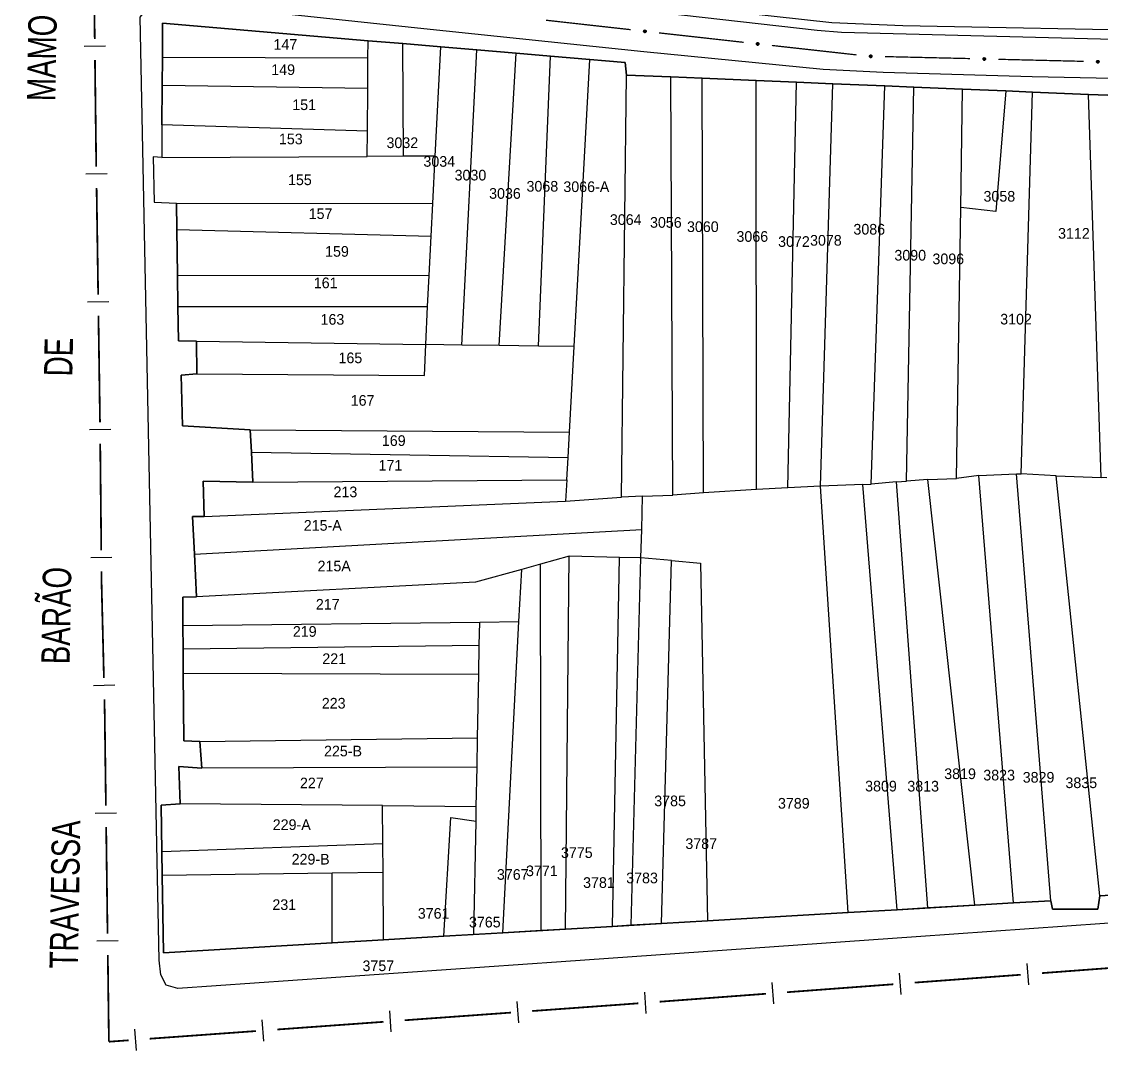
# Model space of a CAD drawing. Extents: x 203851 to 204958, y 4839055 to 4839989.
# Drawn here: x 203850.6 to 204002.7, y 4839055.1 to 4839200 of the extents above; entities that cross this region are included whole.
import ezdxf
from ezdxf.enums import TextEntityAlignment as Align

# ---------------------------------------------------------------- set-up
doc = ezdxf.new("R2010")
doc.units = 0
doc.header["$LTSCALE"] = 1.5
doc.header["$MEASUREMENT"] = 0
for name, color, linetype in [('CD_MALHA_LOTES', 7, 'CONTINUOUS'), ('HD-CANAIS', 7, 'CONTINUOUS'), ('LM-LIM-SETORES-BAIRROS', 250, 'CONTINUOUS'), ('RU-QUADRA', 210, 'CONTINUOUS'), ('SV-EIXO-RUA-PAV', 20, 'CONTINUOUS'), ('SV-RUA-PAVIM', 7, 'CONTINUOUS'), ('SV-TXT-RUA-PAV', 7, 'CONTINUOUS'), ('Th_NmrPort', 1, 'CONTINUOUS')]:
    doc.layers.add(name, color=color, linetype=linetype)
doc.styles.add('ARIAL', font='ARIAL.SHX')

msp = doc.modelspace()

# ---------------------------------------------------------------- linework, layer by layer
at = {"layer": 'CD_MALHA_LOTES', "linetype": 'Continuous', "flags": 128}
for points in [[(203870.43, 4839194.94), (203870.46, 4839199.74)], [(203870.46, 4839199.74), (203899.4, 4839197.29)], [(203899.39, 4839194.84), (203899.4, 4839197.29)], [(203899.4, 4839197.29), (203904.29, 4839196.88)], [(203904.29, 4839196.88), (203909.63, 4839196.43)], [(203904.39, 4839181.02), (203904.29, 4839196.88)], [(203908.86, 4839181.04), (203909.63, 4839196.43)], [(203909.63, 4839196.43), (203914.73, 4839196)], [(203912.61, 4839154.44), (203914.73, 4839196)], [(203914.73, 4839196), (203920.27, 4839195.53)], [(203870.41, 4839190.98), (203870.43, 4839194.94)], [(203899.39, 4839194.84), (203870.43, 4839194.94)], [(203899.36, 4839190.57), (203899.39, 4839194.84)], [(203917.86, 4839154.37), (203920.27, 4839195.53)], [(203920.27, 4839195.53), (203925.11, 4839195.12)], [(203923.4, 4839154.29), (203925.11, 4839195.12)], [(203925.11, 4839195.12), (203930.62, 4839194.65)], [(203928.42, 4839154.21), (203930.62, 4839194.65)], [(203930.62, 4839194.65), (203935.59, 4839194.23), (203935.78, 4839192.44)], [(203935.08, 4839133.01), (203935.78, 4839192.44)], [(203935.78, 4839192.44), (203942.05, 4839192.18)], [(203942.05, 4839192.18), (203946.45, 4839191.99)], [(203942.32, 4839133.31), (203942.05, 4839192.18)], [(203946.45, 4839191.99), (203954.06, 4839191.68)], [(203946.65, 4839133.63), (203946.45, 4839191.99)], [(203954.06, 4839191.68), (203959.73, 4839191.44)], [(203954.12, 4839134.1), (203954.06, 4839191.68)], [(203958.54, 4839134.35), (203959.73, 4839191.44)], [(203959.73, 4839191.44), (203964.87, 4839191.23)], [(203870.37, 4839185.43), (203870.41, 4839190.98)], [(203899.36, 4839190.57), (203870.41, 4839190.98)], [(203899.32, 4839184.56), (203899.36, 4839190.57)], [(203963.14, 4839134.57), (203964.87, 4839191.23)], [(203964.87, 4839191.23), (203972.17, 4839190.92)], [(203970.25, 4839134.86), (203972.17, 4839190.92)], [(203972.17, 4839190.92), (203976.25, 4839190.75)], [(203975.22, 4839135.29), (203976.25, 4839190.75)], [(203976.25, 4839190.75), (203983.12, 4839190.47)], [(203982.87, 4839173.81), (203983.12, 4839190.47)], [(203983.12, 4839190.47), (203989.21, 4839190.21)], [(203989.21, 4839190.21), (203987.82, 4839173.22)], [(203989.21, 4839190.21), (203992.97, 4839190.06)], [(203991.37, 4839136.3), (203992.97, 4839190.06)], [(203992.97, 4839190.06), (204000.85, 4839189.73)], [(204000.85, 4839189.73), (204004.96, 4839189.56)], [(204002.65, 4839135.77), (204000.85, 4839189.73)], [(203870.37, 4839185.43), (203870.34, 4839180.86)], [(203899.32, 4839184.56), (203870.37, 4839185.43)], [(203899.3, 4839181), (203899.32, 4839184.56)], [(203870.34, 4839180.86), (203869.14, 4839180.93), (203869.29, 4839174.53), (203872.44, 4839174.4)], [(203870.34, 4839180.86), (203899.3, 4839181)], [(203904.39, 4839181.02), (203899.3, 4839181)], [(203908.86, 4839181.04), (203904.39, 4839181.02)], [(203908.52, 4839174.38), (203908.86, 4839181.04)], [(203872.49, 4839170.7), (203872.44, 4839174.4)], [(203872.44, 4839174.4), (203908.52, 4839174.38)], [(203908.29, 4839169.78), (203908.52, 4839174.38)], [(203982.29, 4839135.64), (203982.87, 4839173.81)], [(203987.82, 4839173.22), (203982.87, 4839173.81)], [(203872.57, 4839164.29), (203872.49, 4839170.7)], [(203872.49, 4839170.7), (203908.29, 4839169.78)], [(203908.01, 4839164.21), (203908.29, 4839169.78)], [(203872.63, 4839159.84), (203872.57, 4839164.29)], [(203872.57, 4839164.29), (203908.01, 4839164.21)], [(203907.79, 4839159.87), (203908.01, 4839164.21)], [(203872.63, 4839159.84), (203907.79, 4839159.87)], [(203872.69, 4839155.03), (203872.63, 4839159.84)], [(203907.52, 4839154.52), (203907.79, 4839159.87)], [(203875.22, 4839154.99), (203872.69, 4839155.03)], [(203875.28, 4839150.38), (203875.22, 4839154.99)], [(203875.22, 4839154.99), (203907.52, 4839154.52)], [(203907.34, 4839150.14), (203907.52, 4839154.52)], [(203912.61, 4839154.44), (203907.52, 4839154.52)], [(203917.86, 4839154.37), (203912.61, 4839154.44)], [(203923.4, 4839154.29), (203917.86, 4839154.37)], [(203928.42, 4839154.21), (203923.4, 4839154.29)], [(203927.76, 4839142.18), (203928.42, 4839154.21)], [(203882.81, 4839142.49), (203873.25, 4839143.07), (203873.09, 4839150.18), (203875.28, 4839150.38)], [(203875.28, 4839150.38), (203907.34, 4839150.14)], [(203882.97, 4839139.37), (203882.81, 4839142.49)], [(203882.81, 4839142.49), (203927.76, 4839142.18)], [(203927.57, 4839138.59), (203927.76, 4839142.18)], [(203883.18, 4839135.13), (203882.97, 4839139.37)], [(203882.97, 4839139.37), (203927.57, 4839138.59)], [(203927.4, 4839135.45), (203927.57, 4839138.59)], [(203876.32, 4839130.27), (203876.18, 4839135.28), (203883.18, 4839135.13)], [(203883.18, 4839135.13), (203927.4, 4839135.45)], [(203927.4, 4839135.45), (203927.23, 4839132.43)], [(203973.84, 4839135.16), (203970.25, 4839134.86)], [(203973.84, 4839135.16), (203975.22, 4839135.29)], [(203978.24, 4839075.19), (203973.84, 4839135.16)], [(203978.24, 4839135.48), (203975.22, 4839135.29)], [(203978.24, 4839135.48), (203982.29, 4839135.64)], [(203984.87, 4839075.57), (203978.24, 4839135.48)], [(203985.44, 4839136.06), (203982.29, 4839135.64)], [(203985.44, 4839136.06), (203990.73, 4839136.31)], [(203990.32, 4839075.89), (203985.44, 4839136.06)], [(203995.57, 4839076.2), (203990.73, 4839136.31)], [(203990.73, 4839136.31), (203991.37, 4839136.3)], [(203996.32, 4839136.02), (203991.37, 4839136.3)], [(204002.46, 4839076.86), (203996.32, 4839136.02)], [(203996.32, 4839136.02), (204002.65, 4839135.77)], [(204003.47, 4839135.76), (204002.65, 4839135.77)], [(203946.65, 4839133.63), (203942.32, 4839133.31)], [(203954.12, 4839134.1), (203946.65, 4839133.63)], [(203958.54, 4839134.35), (203954.12, 4839134.1)], [(203963.14, 4839134.57), (203958.54, 4839134.35)], [(203969.1, 4839134.81), (203963.14, 4839134.57)], [(203967.04, 4839074.53), (203963.14, 4839134.57)], [(203969.1, 4839134.81), (203970.25, 4839134.86)], [(203973.94, 4839074.93), (203969.1, 4839134.81)], [(203876.32, 4839130.27), (203927.23, 4839132.43)], [(203927.23, 4839132.43), (203935.08, 4839133.01)], [(203938.06, 4839133.14), (203935.08, 4839133.01)], [(203937.94, 4839128.46), (203938.06, 4839133.14)], [(203938.06, 4839133.14), (203942.32, 4839133.31)], [(203874.95, 4839124.97), (203874.69, 4839130.29), (203876.32, 4839130.27)], [(203874.95, 4839124.97), (203937.94, 4839128.46)], [(203937.83, 4839124.47), (203937.94, 4839128.46)], [(203875.25, 4839118.98), (203874.95, 4839124.97)], [(203927.73, 4839124.7), (203923.7, 4839123.59)], [(203927.22, 4839072.19), (203927.73, 4839124.7)], [(203934.81, 4839124.54), (203927.73, 4839124.7)], [(203933.82, 4839072.57), (203934.81, 4839124.54)], [(203937.83, 4839124.47), (203937.67, 4839124.48), (203934.81, 4839124.54)], [(203936.44, 4839072.73), (203937.83, 4839124.47)], [(203942.15, 4839124.09), (203937.83, 4839124.47)], [(203923.7, 4839123.59), (203921.04, 4839122.85)], [(203923.79, 4839071.99), (203923.7, 4839123.59)], [(203940.71, 4839072.98), (203942.15, 4839124.09)], [(203942.15, 4839124.09), (203946.24, 4839123.72)], [(203946.24, 4839123.72), (203947.23, 4839073.36)], [(203921.04, 4839122.85), (203914.55, 4839121.06), (203875.25, 4839118.98)], [(203920.65, 4839115.5), (203921.04, 4839122.85)], [(203873.33, 4839114.94), (203873.3, 4839118.94), (203875.25, 4839118.98)], [(203873.33, 4839114.94), (203915.13, 4839115.43)], [(203915.07, 4839112.16), (203915.13, 4839115.43)], [(203915.13, 4839115.43), (203920.65, 4839115.5)], [(203918.37, 4839071.67), (203920.65, 4839115.5)], [(203873.35, 4839111.68), (203873.33, 4839114.94)], [(203873.35, 4839111.68), (203915.07, 4839112.16)], [(203873.38, 4839108.23), (203873.35, 4839111.68)], [(203914.99, 4839108.09), (203915.07, 4839112.16)], [(203875.71, 4839098.61), (203873.46, 4839098.71), (203873.38, 4839108.23)], [(203873.38, 4839108.23), (203914.99, 4839108.09)], [(203914.83, 4839099.14), (203914.99, 4839108.09)], [(203875.71, 4839098.61), (203914.83, 4839099.14)], [(203875.99, 4839094.87), (203875.71, 4839098.61)], [(203914.75, 4839094.98), (203914.83, 4839099.14)], [(203872.96, 4839089.84), (203872.74, 4839095.09), (203875.99, 4839094.87)], [(203914.75, 4839094.98), (203875.99, 4839094.87)], [(203914.65, 4839089.48), (203914.75, 4839094.98)], [(203870.36, 4839083.14), (203870.26, 4839089.63), (203872.96, 4839089.84)], [(203901.43, 4839089.6), (203872.96, 4839089.84)], [(203901.43, 4839089.6), (203914.65, 4839089.48)], [(203901.47, 4839084.23), (203901.43, 4839089.6)], [(203914.61, 4839087.41), (203914.65, 4839089.48)], [(203910.08, 4839071.18), (203911.05, 4839087.89)], [(203911.05, 4839087.89), (203914.61, 4839087.41)], [(203914.32, 4839071.43), (203914.61, 4839087.41)], [(203870.36, 4839083.14), (203901.47, 4839084.23)], [(203901.51, 4839080.21), (203901.47, 4839084.23)], [(203870.42, 4839079.78), (203870.36, 4839083.14)], [(203870.42, 4839079.78), (203894.33, 4839080.11)], [(203894.35, 4839070.26), (203870.58, 4839068.86), (203870.42, 4839079.78)], [(203894.33, 4839080.11), (203901.51, 4839080.21)], [(203894.35, 4839070.26), (203894.33, 4839080.11)], [(203901.59, 4839070.68), (203901.51, 4839080.21)], [(204009.31, 4839077.3), (204002.46, 4839076.86)], [(203990.32, 4839075.89), (203984.87, 4839075.57)], [(203995.57, 4839076.2), (203990.32, 4839075.89)], [(204002.46, 4839076.86), (204002.2, 4839075), (203995.8, 4839075.01), (203995.57, 4839076.2)], [(203967.04, 4839074.53), (203947.23, 4839073.36)], [(203973.94, 4839074.93), (203967.04, 4839074.53)], [(203978.24, 4839075.19), (203973.94, 4839074.93)], [(203984.87, 4839075.57), (203978.24, 4839075.19)], [(203940.71, 4839072.98), (203936.44, 4839072.73)], [(203947.23, 4839073.36), (203940.71, 4839072.98)], [(203914.32, 4839071.43), (203910.08, 4839071.18)], [(203918.37, 4839071.67), (203914.32, 4839071.43)], [(203923.79, 4839071.99), (203918.37, 4839071.67)], [(203927.22, 4839072.19), (203923.79, 4839071.99)], [(203933.82, 4839072.57), (203927.22, 4839072.19)], [(203936.44, 4839072.73), (203933.82, 4839072.57)], [(203901.59, 4839070.68), (203894.35, 4839070.26)], [(203910.08, 4839071.18), (203901.59, 4839070.68)]]:
    msp.add_lwpolyline(points, dxfattribs=at)
at = {"layer": 'HD-CANAIS', "linetype": 'Continuous'}
msp.add_polyline3d([(203952.33, 4839201.21, 4.88), (203964.72, 4839199.86, 4.88), (203974.71, 4839199.43, 4.88), (204013.53, 4839198.68, 4.88), (204047.04, 4839197.79, 4.88), (204064.62, 4839197.07, 4.88), (204076.98, 4839196.5, 4.88)], dxfattribs=at)
at = {"layer": 'LM-LIM-SETORES-BAIRROS', "const_width": 0.25}
for points in [[(203860.72, 4839212.55), (203860.91, 4839197.55)], [(203860.94, 4839194.55), (203861.12, 4839179.55)], [(203861.17, 4839176.55), (203861.39, 4839161.55)], [(203861.43, 4839158.55), (203861.65, 4839143.55)], [(203861.68, 4839140.55), (203861.83, 4839125.55)], [(203861.86, 4839122.55), (203861.86, 4839121.55)], [(203861.86, 4839121.55), (203861.87, 4839121)], [(203861.87, 4839121), (203862.2, 4839107.56)], [(203862.27, 4839104.56), (203862.29, 4839103.56)], [(203862.29, 4839103.56), (203862.31, 4839102.94)], [(203862.31, 4839102.94), (203862.48, 4839089.56)], [(203862.52, 4839086.56), (203862.71, 4839071.56)], [(203862.75, 4839068.56), (203862.9, 4839056.56)], [(203994.32, 4839066), (204009.28, 4839067.12)], [(203976.37, 4839064.66), (203991.33, 4839065.77)], [(203958.42, 4839063.31), (203973.38, 4839064.43)], [(203940.47, 4839061.97), (203955.43, 4839063.09)], [(203904.57, 4839059.36), (203919.53, 4839060.44)], [(203922.52, 4839060.66), (203935.49, 4839061.6)], [(203935.49, 4839061.6), (203935.89, 4839061.63)], [(203935.89, 4839061.63), (203937.48, 4839061.75)], [(203886.61, 4839058.06), (203901.58, 4839059.14)], [(203868.66, 4839056.76), (203883.62, 4839057.84)], [(203862.9, 4839056.56), (203862.9, 4839056.34)], [(203862.9, 4839056.34), (203865.67, 4839056.54)]]:
    msp.add_lwpolyline(points, dxfattribs=at)
at = {"layer": 'LM-LIM-SETORES-BAIRROS'}
for points in [[(203859.42, 4839196.53), (203862.42, 4839196.57)], [(203859.64, 4839178.53), (203862.64, 4839178.57)], [(203859.9, 4839160.53), (203862.9, 4839160.57)], [(203860.16, 4839142.54), (203863.16, 4839142.57)], [(203860.34, 4839124.54), (203863.34, 4839124.57)], [(203860.72, 4839106.52), (203863.72, 4839106.6)], [(203860.99, 4839088.54), (203863.99, 4839088.58)], [(203861.22, 4839070.54), (203864.22, 4839070.58)], [(203992.44, 4839064.35), (203992.22, 4839067.34)], [(203974.49, 4839063.01), (203974.27, 4839066)], [(203956.54, 4839061.67), (203956.32, 4839064.66)], [(203938.59, 4839060.33), (203938.37, 4839063.32)], [(203902.68, 4839057.72), (203902.46, 4839060.71)], [(203920.63, 4839059.02), (203920.42, 4839062.01)], [(203884.73, 4839056.42), (203884.51, 4839059.41)], [(203866.78, 4839055.12), (203866.56, 4839058.11)]]:
    msp.add_lwpolyline(points, dxfattribs=at)
at = {"layer": 'RU-QUADRA', "linetype": 'Continuous', "flags": 128}
msp.add_lwpolyline([(204004.96, 4839189.56), (204000.85, 4839189.73), (203992.97, 4839190.06), (203989.21, 4839190.21), (203983.12, 4839190.47), (203976.25, 4839190.75), (203972.17, 4839190.92), (203964.87, 4839191.23), (203959.73, 4839191.44), (203954.06, 4839191.68), (203946.45, 4839191.99), (203942.05, 4839192.18), (203935.78, 4839192.44), (203935.59, 4839194.23), (203925.11, 4839195.12), (203920.27, 4839195.53), (203914.73, 4839196), (203909.63, 4839196.43), (203904.29, 4839196.88), (203899.4, 4839197.29), (203870.46, 4839199.74), (203870.43, 4839194.94), (203870.41, 4839190.98), (203870.37, 4839185.43), (203870.34, 4839180.86), (203869.14, 4839180.93), (203869.29, 4839174.53), (203872.44, 4839174.4), (203872.49, 4839170.7), (203872.57, 4839164.29), (203872.63, 4839159.84), (203872.69, 4839155.03), (203875.22, 4839154.99), (203875.28, 4839150.38), (203873.09, 4839150.18), (203873.25, 4839143.07), (203882.81, 4839142.49), (203882.97, 4839139.37), (203883.18, 4839135.13), (203876.18, 4839135.28), (203876.34, 4839130.27), (203874.69, 4839130.29), (203874.95, 4839124.97), (203875.25, 4839118.98), (203873.3, 4839118.94), (203873.33, 4839114.94), (203873.35, 4839111.68), (203873.38, 4839108.23), (203873.46, 4839098.71), (203875.71, 4839098.61), (203875.99, 4839094.87), (203872.74, 4839095.09), (203872.96, 4839089.84), (203870.26, 4839089.63), (203870.36, 4839083.14), (203870.42, 4839079.78), (203870.58, 4839068.86), (203894.35, 4839070.26), (203901.59, 4839070.68), (203910.08, 4839071.18), (203918.37, 4839071.67), (203927.22, 4839072.19), (203933.82, 4839072.57), (203940.71, 4839072.98), (203947.23, 4839073.36), (203967.04, 4839074.53), (203973.94, 4839074.93), (203984.87, 4839075.57), (203990.32, 4839075.89), (203995.57, 4839076.2), (203995.8, 4839075.01), (204002.2, 4839075), (204002.46, 4839076.86), (204009.31, 4839077.3)], dxfattribs=at)
at = {"layer": 'SV-EIXO-RUA-PAV', "const_width": 0.18}
for points in [[(203924.47, 4839200.17), (203936.4, 4839198.84)], [(203940.37, 4839198.39), (203952.3, 4839197.06)], [(203956.27, 4839196.62), (203968.2, 4839195.29)], [(203972.19, 4839195.05), (203984.19, 4839194.77)], [(203988.19, 4839194.67), (204000.18, 4839194.38)]]:
    msp.add_lwpolyline(points, dxfattribs=at)
at = {"layer": 'SV-EIXO-RUA-PAV'}
for points in [[(203938.26, 4839198.74), (203938.29, 4839198.77), (203938.33, 4839198.79), (203938.37, 4839198.8), (203938.4, 4839198.79), (203938.44, 4839198.79), (203938.47, 4839198.77), (203938.5, 4839198.75), (203938.54, 4839198.71), (203938.55, 4839198.67), (203938.56, 4839198.63), (203938.56, 4839198.6), (203938.55, 4839198.56), (203938.54, 4839198.53), (203938.51, 4839198.5), (203938.47, 4839198.47), (203938.44, 4839198.45), (203938.4, 4839198.44), (203938.36, 4839198.44), (203938.33, 4839198.45), (203938.3, 4839198.47), (203938.26, 4839198.49), (203938.23, 4839198.53), (203938.21, 4839198.57), (203938.21, 4839198.6), (203938.21, 4839198.64), (203938.22, 4839198.67), (203938.23, 4839198.71), (203938.26, 4839198.74)], [(203954.16, 4839196.97), (203954.19, 4839197), (203954.23, 4839197.02), (203954.27, 4839197.02), (203954.3, 4839197.02), (203954.34, 4839197.01), (203954.37, 4839197), (203954.41, 4839196.97), (203954.44, 4839196.94), (203954.45, 4839196.9), (203954.46, 4839196.86), (203954.46, 4839196.82), (203954.45, 4839196.79), (203954.44, 4839196.76), (203954.41, 4839196.72), (203954.37, 4839196.69), (203954.34, 4839196.67), (203954.3, 4839196.67), (203954.26, 4839196.67), (203954.23, 4839196.68), (203954.2, 4839196.69), (203954.16, 4839196.72), (203954.13, 4839196.76), (203954.11, 4839196.79), (203954.11, 4839196.83), (203954.11, 4839196.86), (203954.12, 4839196.9), (203954.13, 4839196.93), (203954.16, 4839196.97)], [(203970.05, 4839195.21), (203970.08, 4839195.25), (203970.12, 4839195.27), (203970.16, 4839195.28), (203970.19, 4839195.28), (203970.23, 4839195.28), (203970.26, 4839195.27), (203970.3, 4839195.24), (203970.33, 4839195.21), (203970.35, 4839195.17), (203970.36, 4839195.14), (203970.37, 4839195.1), (203970.36, 4839195.07), (203970.35, 4839195.03), (203970.33, 4839194.99), (203970.29, 4839194.96), (203970.25, 4839194.94), (203970.22, 4839194.93), (203970.18, 4839194.93), (203970.15, 4839194.93), (203970.11, 4839194.94), (203970.08, 4839194.97), (203970.04, 4839195), (203970.02, 4839195.04), (203970.01, 4839195.07), (203970.01, 4839195.11), (203970.02, 4839195.14), (203970.03, 4839195.18), (203970.05, 4839195.21)], [(203986.05, 4839194.83), (203986.08, 4839194.87), (203986.12, 4839194.89), (203986.15, 4839194.9), (203986.19, 4839194.9), (203986.22, 4839194.89), (203986.26, 4839194.88), (203986.29, 4839194.86), (203986.33, 4839194.83), (203986.35, 4839194.79), (203986.36, 4839194.75), (203986.36, 4839194.72), (203986.36, 4839194.68), (203986.34, 4839194.65), (203986.32, 4839194.61), (203986.29, 4839194.58), (203986.25, 4839194.56), (203986.21, 4839194.55), (203986.18, 4839194.54), (203986.14, 4839194.55), (203986.11, 4839194.56), (203986.07, 4839194.58), (203986.04, 4839194.62), (203986.02, 4839194.65), (203986.01, 4839194.69), (203986.01, 4839194.73), (203986.01, 4839194.76), (203986.02, 4839194.8), (203986.05, 4839194.83)], [(204002.04, 4839194.45), (204002.08, 4839194.48), (204002.11, 4839194.5), (204002.15, 4839194.51), (204002.18, 4839194.51), (204002.22, 4839194.51), (204002.25, 4839194.5), (204002.29, 4839194.48), (204002.32, 4839194.44), (204002.34, 4839194.4), (204002.35, 4839194.37), (204002.36, 4839194.33), (204002.35, 4839194.3), (204002.34, 4839194.26), (204002.32, 4839194.23), (204002.28, 4839194.19), (204002.25, 4839194.17), (204002.21, 4839194.16), (204002.17, 4839194.16), (204002.14, 4839194.17), (204002.1, 4839194.18), (204002.07, 4839194.2), (204002.04, 4839194.24), (204002.01, 4839194.27), (204002, 4839194.31), (204002, 4839194.34), (204002.01, 4839194.38), (204002.02, 4839194.41), (204002.04, 4839194.45)]]:
    msp.add_lwpolyline(points, close=True, dxfattribs=at)
for points in [[(203938.21, 4839198.64), (203938.56, 4839198.63)], [(203938.21, 4839198.62), (203938.56, 4839198.61)], [(203938.21, 4839198.6), (203938.56, 4839198.6)], [(203938.21, 4839198.58), (203938.55, 4839198.58)], [(203938.21, 4839198.57), (203938.55, 4839198.56)], [(203938.22, 4839198.67), (203938.55, 4839198.67)], [(203938.22, 4839198.66), (203938.55, 4839198.65)], [(203938.22, 4839198.55), (203938.54, 4839198.55)], [(203938.23, 4839198.71), (203938.54, 4839198.71)], [(203938.23, 4839198.69), (203938.54, 4839198.69)], [(203938.23, 4839198.53), (203938.54, 4839198.53)], [(203938.24, 4839198.72), (203938.52, 4839198.73)], [(203938.25, 4839198.51), (203938.52, 4839198.51)], [(203938.26, 4839198.74), (203938.5, 4839198.75)], [(203938.26, 4839198.49), (203938.51, 4839198.5)], [(203938.28, 4839198.76), (203938.48, 4839198.76)], [(203938.28, 4839198.48), (203938.48, 4839198.48)], [(203938.29, 4839198.77), (203938.47, 4839198.77)], [(203938.3, 4839198.47), (203938.47, 4839198.47)], [(203938.32, 4839198.78), (203938.45, 4839198.78)], [(203938.32, 4839198.46), (203938.45, 4839198.46)], [(203938.33, 4839198.79), (203938.44, 4839198.79)], [(203938.33, 4839198.45), (203938.44, 4839198.45)], [(203954.11, 4839196.86), (203954.46, 4839196.86)], [(203954.11, 4839196.85), (203954.46, 4839196.84)], [(203954.11, 4839196.83), (203954.46, 4839196.82)], [(203954.11, 4839196.81), (203954.45, 4839196.81)], [(203954.11, 4839196.79), (203954.45, 4839196.79)], [(203954.12, 4839196.9), (203954.45, 4839196.9)], [(203954.12, 4839196.88), (203954.45, 4839196.88)], [(203954.13, 4839196.93), (203954.44, 4839196.94)], [(203954.13, 4839196.92), (203954.44, 4839196.92)], [(203954.13, 4839196.77), (203954.44, 4839196.77)], [(203954.13, 4839196.76), (203954.44, 4839196.76)], [(203954.14, 4839196.95), (203954.42, 4839196.95)], [(203954.15, 4839196.74), (203954.42, 4839196.74)], [(203954.16, 4839196.97), (203954.41, 4839196.97)], [(203954.16, 4839196.72), (203954.41, 4839196.72)], [(203954.18, 4839196.98), (203954.38, 4839196.99)], [(203954.19, 4839197), (203954.37, 4839197)], [(203954.19, 4839196.71), (203954.39, 4839196.71)], [(203954.2, 4839196.69), (203954.37, 4839196.69)], [(203954.22, 4839197.01), (203954.35, 4839197.01)], [(203954.22, 4839196.68), (203954.35, 4839196.68)], [(203954.23, 4839197.02), (203954.34, 4839197.01)], [(203954.23, 4839196.68), (203954.34, 4839196.67)], [(203970.01, 4839195.11), (203970.36, 4839195.14)], [(203970.01, 4839195.07), (203970.37, 4839195.1)], [(203970.02, 4839195.14), (203970.35, 4839195.17)], [(203970.02, 4839195.13), (203970.35, 4839195.15)], [(203970.02, 4839195.09), (203970.36, 4839195.11)], [(203970.02, 4839195.05), (203970.36, 4839195.08)], [(203970.02, 4839195.04), (203970.36, 4839195.07)], [(203970.03, 4839195.18), (203970.33, 4839195.21)], [(203970.03, 4839195.16), (203970.34, 4839195.19)], [(203970.04, 4839195.19), (203970.31, 4839195.23)], [(203970.04, 4839195.02), (203970.35, 4839195.05)], [(203970.04, 4839195), (203970.35, 4839195.03)], [(203970.05, 4839195.21), (203970.3, 4839195.24)], [(203970.07, 4839195.23), (203970.27, 4839195.25)], [(203970.07, 4839194.99), (203970.33, 4839195.01)], [(203970.08, 4839195.25), (203970.26, 4839195.27)], [(203970.08, 4839194.97), (203970.33, 4839194.99)], [(203970.1, 4839194.96), (203970.3, 4839194.98)], [(203970.11, 4839195.26), (203970.24, 4839195.27)], [(203970.11, 4839194.94), (203970.29, 4839194.96)], [(203970.12, 4839195.27), (203970.23, 4839195.28)], [(203970.13, 4839194.94), (203970.27, 4839194.95)], [(203970.15, 4839194.93), (203970.25, 4839194.94)], [(203986.01, 4839194.76), (203986.35, 4839194.79)], [(203986.01, 4839194.74), (203986.35, 4839194.77)], [(203986.01, 4839194.73), (203986.36, 4839194.75)], [(203986.01, 4839194.71), (203986.36, 4839194.73)], [(203986.01, 4839194.69), (203986.36, 4839194.72)], [(203986.02, 4839194.8), (203986.33, 4839194.83)], [(203986.02, 4839194.78), (203986.33, 4839194.81)], [(203986.02, 4839194.67), (203986.36, 4839194.7)], [(203986.02, 4839194.65), (203986.36, 4839194.68)], [(203986.03, 4839194.81), (203986.31, 4839194.84)], [(203986.03, 4839194.64), (203986.35, 4839194.66)], [(203986.04, 4839194.62), (203986.34, 4839194.65)], [(203986.05, 4839194.83), (203986.29, 4839194.86)], [(203986.06, 4839194.6), (203986.33, 4839194.63)], [(203986.07, 4839194.85), (203986.27, 4839194.87)], [(203986.07, 4839194.58), (203986.32, 4839194.61)], [(203986.08, 4839194.87), (203986.26, 4839194.88)], [(203986.1, 4839194.88), (203986.23, 4839194.89)], [(203986.1, 4839194.57), (203986.3, 4839194.59)], [(203986.11, 4839194.56), (203986.29, 4839194.58)], [(203986.12, 4839194.89), (203986.22, 4839194.89)], [(203986.13, 4839194.56), (203986.26, 4839194.57)], [(203986.14, 4839194.55), (203986.25, 4839194.56)], [(204002.01, 4839194.38), (204002.34, 4839194.4)], [(204002.02, 4839194.41), (204002.32, 4839194.44)], [(204002.02, 4839194.39), (204002.33, 4839194.42)], [(204002.03, 4839194.43), (204002.3, 4839194.46)], [(204002.04, 4839194.45), (204002.29, 4839194.48)], [(204002.06, 4839194.47), (204002.26, 4839194.49)], [(204002.08, 4839194.48), (204002.25, 4839194.5)], [(204002.1, 4839194.49), (204002.23, 4839194.5)], [(204002.11, 4839194.5), (204002.22, 4839194.51)], [(204002, 4839194.34), (204002.35, 4839194.37)], [(204002, 4839194.31), (204002.36, 4839194.33)], [(204002.01, 4839194.36), (204002.34, 4839194.39)], [(204002.01, 4839194.32), (204002.35, 4839194.35)], [(204002.01, 4839194.29), (204002.35, 4839194.32)], [(204002.01, 4839194.27), (204002.35, 4839194.3)], [(204002.03, 4839194.25), (204002.34, 4839194.28)], [(204002.04, 4839194.24), (204002.34, 4839194.26)], [(204002.06, 4839194.22), (204002.33, 4839194.24)], [(204002.07, 4839194.2), (204002.32, 4839194.23)], [(204002.09, 4839194.19), (204002.29, 4839194.21)], [(204002.1, 4839194.18), (204002.28, 4839194.19)], [(204002.13, 4839194.17), (204002.26, 4839194.18)], [(204002.14, 4839194.17), (204002.25, 4839194.17)]]:
    msp.add_lwpolyline(points, dxfattribs=at)
at = {"layer": 'SV-RUA-PAVIM', "linetype": 'Continuous'}
for points in [[(203860.76, 4839209.71, 4.73), (203894.21, 4839205.96, 4.73), (203935.66, 4839201.8, 4.73), (203962.64, 4839198.77, 4.69), (203966.07, 4839198.51, 4.69), (204008.02, 4839197.43, 4.65), (204042.68, 4839196.91, 4.57), (204061.84, 4839196.14, 4.49), (204089.9, 4839194.81, 4.41), (204144.19, 4839192.17, 4.41), (204171.77, 4839190.84, 4.41)], [(204172.68, 4839085.27, 3.57), (204096.13, 4839079.64, 3.61), (204024.33, 4839074.51, 3.72), (203976.59, 4839071.09, 3.81), (203926.62, 4839067.6, 3.83), (203872.62, 4839063.82, 3.89), (203870.96, 4839064.31, 3.87), (203870.2, 4839065.74, 3.87), (203869.97, 4839067.82, 3.81), (203867.29, 4839200.6, 4.33), (203869.29, 4839203.11, 4.33), (203907.28, 4839199.02, 4.18), (203938.22, 4839195.79, 4.19), (203963.52, 4839193.26, 4.19), (203971.97, 4839192.85, 4.18), (203992.95, 4839192.25, 4.15), (204055.91, 4839190.92, 3.9), (204089.75, 4839188.88, 3.91), (204116.06, 4839187.77, 3.91), (204163.88, 4839185.28, 3.88)]]:
    msp.add_polyline3d(points, dxfattribs=at)

# ---------------------------------------------------------------- texts
at = {"layer": 'SV-TXT-RUA-PAV', "style": 'ARIAL', "width": 0.7}
for s, p in [('MAMORÉ', (203855.36, 4839188.75)), ('DE', (203857.76, 4839150)), ('BARÃO', (203857.38, 4839109.47)), ('TRAVESSA', (203858.53, 4839066.63))]:
    msp.add_text(s, height=4, rotation=89, dxfattribs=at).set_placement(p)
at = {"layer": 'Th_NmrPort', "color": 1}
for s, p in [('147', (203886.08, 4839196.76)), ('149', (203885.77, 4839193.21)), ('151', (203888.73, 4839188.27)), ('153', (203886.85, 4839183.45)), ('3032', (203902, 4839182.92)), ('3034', (203907.2, 4839180.29)), ('155', (203888.13, 4839177.7)), ('3030', (203911.59, 4839178.36)), ('3036', (203916.45, 4839175.78)), ('3068', (203921.72, 4839176.79)), ('3066-A', (203926.91, 4839176.73)), ('3058', (203986.08, 4839175.38)), ('157', (203891.04, 4839172.93)), ('3064', (203933.46, 4839172.1)), ('3056', (203939.11, 4839171.7)), ('3060', (203944.32, 4839171.1)), ('3066', (203951.29, 4839169.72)), ('3086', (203967.76, 4839170.74)), ('3112', (203996.58, 4839170.16)), ('3072', (203957.15, 4839169.01)), ('3078', (203961.65, 4839169.18)), ('159', (203893.35, 4839167.62)), ('3090', (203973.53, 4839167.08)), ('3096', (203978.89, 4839166.57)), ('161', (203891.76, 4839163.19)), ('163', (203892.71, 4839158.05)), ('3102', (203988.43, 4839158.08)), ('165', (203895.24, 4839152.63)), ('167', (203896.96, 4839146.64)), ('169', (203901.35, 4839140.98)), ('171', (203900.88, 4839137.5)), ('213', (203894.54, 4839133.76)), ('215-A', (203890.35, 4839129.04)), ('215A', (203892.29, 4839123.32)), ('217', (203892.05, 4839117.93)), ('219', (203888.81, 4839114.11)), ('221', (203892.96, 4839110.27)), ('223', (203892.89, 4839104)), ('225-B', (203893.2, 4839097.27)), ('3819', (203980.55, 4839094.07)), ('3823', (203986.05, 4839093.88)), ('3829', (203991.6, 4839093.57)), ('227', (203889.81, 4839092.77)), ('3809', (203969.41, 4839092.33)), ('3813', (203975.35, 4839092.32)), ('3835', (203997.62, 4839092.8)), ('3785', (203939.71, 4839090.25)), ('3789', (203957.13, 4839089.91)), ('229-A', (203885.98, 4839086.9)), ('3787', (203944.09, 4839084.23)), ('3775', (203926.57, 4839082.96)), ('229-B', (203888.64, 4839082.04)), ('3767', (203917.55, 4839079.89)), ('3771', (203921.65, 4839080.4)), ('3781', (203929.69, 4839078.75)), ('3783', (203935.76, 4839079.4)), ('231', (203885.93, 4839075.64)), ('3761', (203906.41, 4839074.41)), ('3765', (203913.61, 4839073.18)), ('3757', (203898.62, 4839067.03))]:
    msp.add_text(s, height=1.5, dxfattribs=at).set_placement(p, align=Align.MIDDLE_LEFT)

doc.saveas('drawing.dxf')
